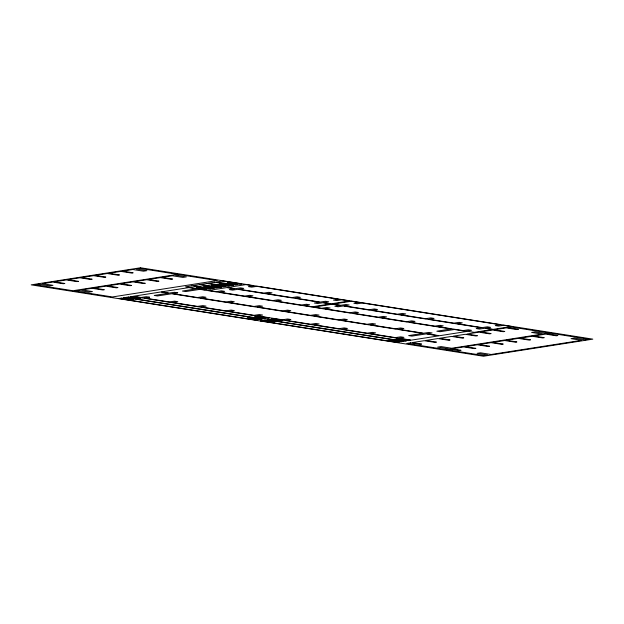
<?xml version="1.0" encoding="UTF-8"?>
<svg xmlns="http://www.w3.org/2000/svg" width="624" height="624" viewBox="0 0 624 624"><rect width="100%" height="100%" fill="white"/><g stroke="black" fill="none" stroke-linecap="round" stroke-linejoin="round"><path stroke-width="0.94" d="M234.39 288.787L229.367 289.606L232.604 290.113L237.83 289.333L319.371 302.195L314.348 303.014L317.577 303.521L322.803 302.741L330.424 303.943L312.203 306.79L304.59 305.588L309.613 304.769L306.376 304.262L301.15 305.042L276.26 301.119L281.284 300.3L278.054 299.793L272.828 300.573L247.939 296.65L252.962 295.831L249.725 295.324L244.499 296.104L219.609 292.18L224.632 291.361L221.403 290.846L216.177 291.634L208.556 290.433L226.777 287.586L234.39 288.787M253.469 285.808L248.446 286.627L251.675 287.134L256.901 286.346L338.442 299.216L333.419 300.035L336.648 300.542L341.874 299.762L349.495 300.963L331.282 303.81L323.661 302.609L328.684 301.79L325.447 301.275L320.221 302.063L295.331 298.139L300.355 297.32L297.125 296.806L291.899 297.593L267.01 293.662L272.033 292.851L268.796 292.336L263.57 293.124L238.68 289.193L243.703 288.382L240.474 287.867L235.248 288.655L227.627 287.453L245.848 284.606L253.469 285.808M339.877 305.432L334.854 306.251L338.091 306.758L343.309 305.978L481.252 327.74L476.237 328.559L479.466 329.066L484.692 328.286L492.375 329.495L474.162 332.342L466.471 331.133L471.494 330.314L468.265 329.807L463.039 330.587L438.196 326.672L443.219 325.853L439.99 325.346L434.764 326.126L409.921 322.21L414.944 321.391L411.715 320.884L406.489 321.664L381.646 317.749L386.669 316.93L383.432 316.423L378.214 317.203L353.371 313.287L358.394 312.468L355.157 311.961L349.939 312.741L325.096 308.825L330.119 308.006L326.882 307.492L321.656 308.279L313.973 307.07L332.194 304.223L339.877 305.432M358.948 302.453L353.925 303.272L357.162 303.779L362.388 302.991L500.331 324.761L495.308 325.58L498.537 326.087L503.763 325.307L511.446 326.516L493.233 329.363L485.542 328.154L490.565 327.335L487.336 326.828L482.11 327.608L457.267 323.692L462.29 322.873L459.061 322.358L453.835 323.146L428.992 319.231L434.015 318.412L430.786 317.897L425.56 318.685L400.717 314.769L405.74 313.95L402.511 313.435L397.285 314.223L372.442 310.3L377.465 309.488L374.236 308.974L369.01 309.761L344.167 305.838L349.19 305.027L345.953 304.512L340.735 305.3L333.044 304.083L351.265 301.236L358.948 302.453M149.518 297.211L144.472 298.022L169.26 301.938L174.548 301.158L177.785 301.673L172.739 302.484L197.527 306.392L202.816 305.62L206.053 306.134L201.006 306.946L225.794 310.853L231.083 310.081L234.32 310.588L229.273 311.407L254.062 315.315L259.35 314.543L262.579 315.05L257.54 315.861L282.321 319.777L287.617 319.004L290.846 319.511L285.808 320.323L310.588 324.238L315.884 323.466L319.114 323.973L314.075 324.784L338.855 328.7L344.152 327.92L347.381 328.435L342.342 329.246L367.123 333.154L372.419 332.381L375.648 332.896L370.609 333.707L395.39 337.615L400.686 336.843L403.915 337.35L398.869 338.169L411.317 340.135L438.649 335.86L426.223 333.902L411.91 336.11L408.673 335.603L422.83 333.364L171.795 293.748L157.482 295.963L154.253 295.456L168.402 293.218L160.672 291.993L133.349 296.267L140.993 297.476L146.281 296.696L149.518 297.211M177.7 292.804L172.653 293.615L197.441 297.531L202.73 296.759L205.967 297.266L200.92 298.077L225.709 301.993L230.997 301.213L234.234 301.727L229.187 302.539L253.976 306.454L259.264 305.674L262.501 306.189L257.455 307L282.243 310.908L287.531 310.136L290.761 310.651L285.722 311.462L310.502 315.37L315.799 314.597L319.028 315.104L313.989 315.923L338.77 319.831L344.066 319.059L347.295 319.566L342.256 320.385L367.037 324.293L372.333 323.521L375.562 324.028L370.523 324.839L395.304 328.754L400.6 327.982L403.829 328.489L398.783 329.3L423.571 333.216L428.867 332.436L432.097 332.951L427.05 333.762L439.499 335.728L466.83 331.453L454.405 329.495L440.092 331.711L436.855 331.196L451.012 328.957L199.976 289.349L185.663 291.556L182.434 291.049L196.583 288.811L188.854 287.594L161.53 291.86L169.174 293.069L174.463 292.297L177.7 292.804M140.509 267.774L31.2 284.856L483.491 356.226L592.8 339.144L140.509 267.774M38.93 284.201L35.24 284.778L72.938 290.729L177.692 274.357L139.994 268.406L136.321 268.983L146.89 270.66L143.497 271.19L132.865 269.521L122.624 271.12L133.138 272.805L131.578 273.055L120.939 271.385L108.958 273.257L119.473 274.942L117.913 275.184L107.273 273.523L95.293 275.395L105.815 277.079L104.247 277.321L93.608 275.66L81.627 277.532L92.149 279.217L90.589 279.458L79.95 277.789L67.969 279.661L78.484 281.354L76.924 281.596L66.284 279.926L54.304 281.798L64.826 283.483L63.258 283.733L52.619 282.064L42.377 283.663L52.954 285.34L49.553 285.87L38.93 284.201M78.382 290.433L74.701 291.002L112.39 296.954L217.144 280.582L179.455 274.63L175.773 275.207L186.35 276.884L182.957 277.415L172.325 275.746L162.076 277.352L172.598 279.037L171.038 279.279L160.399 277.61L148.418 279.482L158.933 281.167L157.373 281.416L146.734 279.747L134.753 281.619L145.267 283.304L143.707 283.553L133.068 281.884L121.087 283.756L131.609 285.441L130.042 285.683L119.402 284.021L107.422 285.893L117.944 287.578L116.384 287.82L105.745 286.151L93.764 288.023L104.278 289.715L102.718 289.957L92.079 288.288L81.838 289.887L92.407 291.564L89.014 292.094L78.382 290.433M191.888 285.823L185.585 286.806L204.43 289.786L206.708 289.427L196.225 287.734L197.785 287.492L208.455 289.154L210.733 288.795L191.888 285.823M199.438 284.645L193.144 285.628L211.988 288.6L214.266 288.249L203.775 286.556L205.343 286.315L216.013 287.976L218.283 287.617L199.438 284.645M206.957 283.468L200.655 284.45L219.5 287.43L221.777 287.071L211.294 285.379L212.854 285.137L223.525 286.798L225.802 286.439L206.957 283.468M214.625 282.266L208.322 283.257L227.167 286.229L229.445 285.87L218.962 284.185L220.522 283.936L231.192 285.597L233.47 285.246L214.625 282.266M222.877 280.979L216.583 281.962L235.427 284.942L237.705 284.583L227.214 282.89L228.774 282.649L239.444 284.31L241.722 283.951L222.877 280.979M121.306 298.147L119.028 298.506L255.661 320.065L257.938 319.706L247.447 318.022L249.007 317.772L259.678 319.441L261.955 319.082L125.33 297.523L123.053 297.874L133.536 299.567L131.976 299.809L121.306 298.147M128.458 297.032L126.181 297.391L262.813 318.95L265.091 318.591L254.6 316.898L256.16 316.657L266.83 318.318L269.108 317.967L132.475 296.4L130.198 296.759L140.689 298.451L139.129 298.693L128.458 297.032M262.649 320.455L260.372 320.806L396.997 342.373L399.274 342.014L388.791 340.322L390.351 340.08L401.021 341.741L403.299 341.383L266.666 319.823L264.389 320.182L274.88 321.875L273.32 322.117L262.649 320.455M269.802 319.332L267.524 319.691L404.149 341.25L406.427 340.899L395.944 339.206L397.504 338.965L408.174 340.626L410.452 340.267L273.819 318.708L271.541 319.067L282.032 320.752L280.472 321.001L269.802 319.332M410.576 342.833L406.856 343.418L444.545 349.37L448.227 348.793L437.658 347.116L441.051 346.585L451.682 348.254L542.178 334.105L531.617 332.428L535.01 331.898L545.618 333.567L549.299 332.998L511.61 327.046L507.905 327.623L518.419 329.308L516.859 329.558L506.22 327.889L494.239 329.761L504.754 331.445L503.194 331.695L492.554 330.026L480.574 331.898L491.088 333.583L489.528 333.824L478.889 332.163L466.908 334.035L477.43 335.72L475.862 335.962L465.223 334.292L453.242 336.172L463.765 337.857L462.197 338.099L451.558 336.43L439.577 338.302L450.099 339.986L448.531 340.236L437.892 338.567L425.911 340.439L436.433 342.124L434.873 342.373L424.234 340.704L412.222 342.584L421.606 344.074L420.038 344.315L410.576 342.833M450.037 349.066L446.308 349.643L484.006 355.594L487.687 355.017L477.11 353.34L480.511 352.81L491.135 354.479L581.638 340.33L571.069 338.653L574.462 338.122L585.07 339.799L588.76 339.222L551.062 333.271L547.357 333.856L557.879 335.54L556.319 335.782L545.68 334.113L533.699 335.985L544.214 337.67L542.654 337.919L532.015 336.25L520.034 338.122L530.548 339.807L528.988 340.057L518.349 338.387L506.368 340.259L516.883 341.944L515.323 342.186L504.683 340.525L492.703 342.397L503.217 344.081L501.657 344.323L491.018 342.662L479.037 344.534L489.551 346.219L487.991 346.46L477.352 344.791L465.371 346.663L475.886 348.356L474.326 348.598L463.687 346.928L451.675 348.808L461.058 350.298L459.498 350.548L450.037 349.066"/></g></svg>
